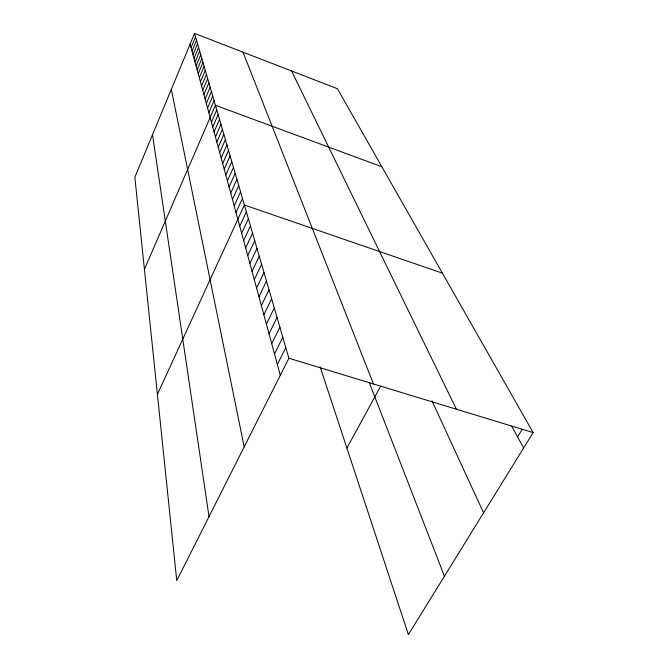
<?xml version="1.0" encoding="UTF-8"?>
<svg xmlns="http://www.w3.org/2000/svg" width="668" height="668" viewBox="0 0 668 668"><rect width="100%" height="100%" fill="white"/><g stroke="black" fill="none" stroke-linecap="round" stroke-linejoin="round"><path stroke-width="1" d="M194.547 33.4L134.861 177.262L176.744 580.617L288.885 358.232L194.547 33.4L337.457 88.744L533.139 432.588L408.382 634.6L320.089 366.74M191.09 47.503L195.532 36.815M192.058 51.052L196.542 40.289M193.044 54.667L197.569 43.821M194.046 58.35L198.613 47.42M195.064 62.091L199.674 51.077M196.1 65.898L200.759 54.801M197.152 69.773L201.861 58.592M198.229 73.714L202.98 62.45M199.323 77.738L204.124 66.382M200.433 81.83L205.285 70.382M201.569 85.997L206.47 74.465M202.721 90.238L207.673 78.615M203.899 94.572L208.909 82.857M205.101 98.981L210.161 87.166M206.328 103.473L211.439 91.566M207.573 108.057L212.741 96.05M208.842 112.725L214.069 100.626M144.422 269.329L215.422 105.293L381.854 166.758M211.43 122.211L216.766 109.911M212.733 127.02L218.135 114.62M214.069 131.93L219.53 119.43M215.43 136.932L220.949 124.323M216.824 142.033L222.402 129.325M218.244 147.244L223.889 134.435M219.689 152.563L225.4 139.637M221.166 157.999L226.945 144.964M222.678 163.543L228.523 150.392M224.214 169.204L230.134 155.945M225.792 174.991L231.779 161.614M227.404 180.903L233.466 167.401M229.049 186.94L235.186 173.329M230.727 193.119L236.94 179.383M232.447 199.431L238.743 185.579M234.209 205.894L240.58 191.908M236.004 212.507L242.467 198.388M157.406 394.362L244.388 205.026L442.4 273.154M239.728 226.193L246.367 211.814M241.657 233.282L248.379 218.77M243.636 240.547L250.45 225.901M245.665 247.987L252.571 233.199M247.736 255.61L254.742 240.68M249.865 263.426L256.971 248.354M252.045 271.442L259.259 256.22M254.283 279.658L261.606 264.294M256.579 288.092L264.01 272.577M258.942 296.751L266.482 281.078M261.355 305.643L269.012 289.812M263.843 314.778L271.625 298.788M266.398 324.164L274.298 308.006M269.029 333.808L277.053 317.484M271.726 343.728L279.884 327.236M274.506 353.931L282.798 337.273M277.362 364.436L285.795 347.602M346.892 448.053L380.718 386.104M517.6 436.905L522.259 429.29M288.885 358.232L533.139 432.588M511.713 426.142L523.645 447.961M291.574 70.975L456.411 409.233M431.937 400.775L483.582 512.832M243.002 52.171L373.47 383.983M369.362 382.847L444.445 576.208M190.138 44.013L280.309 375.249M171.317 89.395L244.179 446.9M152.529 134.677L209.017 516.615"/></g></svg>
